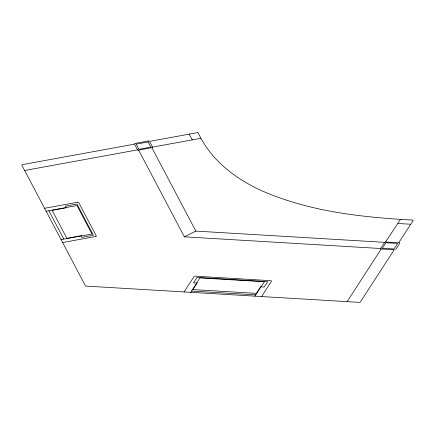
<?xml version="1.0" encoding="UTF-8"?>
<svg xmlns="http://www.w3.org/2000/svg" width="435" height="435" viewBox="0 0 435 435"><rect width="100%" height="100%" fill="white"/><g stroke="black" fill="none" stroke-linecap="round" stroke-linejoin="round"><path stroke-width="0.65" d="M190.753 292.32L196.761 283.049L193.499 282.853L197.017 277.416L267.677 281.624L264.159 287.062L260.897 286.866L254.877 296.148M184.048 291.934L194.097 276.432M196.799 282.728L199.921 277.911L264.382 281.749L261.261 286.567M197.289 282.755L192.857 289.59L256.34 293.375L260.772 286.54M261.571 296.55L271.614 281.048M380.571 248.619L384.703 242.246M347.108 301.64L381.234 248.983L394.202 249.755L360.272 302.108M385.263 241.952A0.75 0.337 -5.7 0 1 385.573 241.942L397.933 223.28M397.965 223.166L400.233 219.664M413.201 220.436L398.737 242.757L385.818 241.99M395.703 249.521L399.836 243.143M255.709 294.87L191.574 291.048M138.635 150.086L184.348 236.819L195.837 231.094L384.616 242.338M134.893 143.441L148.563 140.945M197.381 132.653L149.531 141.397L152.598 147.226M24.648 170.493L137.552 149.868M152.549 147.128L192.77 139.776A0.701 0.315 -5.7 0 1 192.607 139.814M192.895 139.76L200.404 138.384M138.417 150.129L152.087 147.628A0.75 0.337 -5.7 0 0 152.321 147.606M44.566 208.289L77.794 202.215M46.126 211.241L66.028 207.609L65.266 206.168L76.924 204.037L93.384 235.264L81.726 237.39L80.964 235.949L61.063 239.582M66.653 207.413L76.984 205.527L91.997 234.014L81.666 235.9M66.767 207.631L52.113 210.306L66.898 238.358L81.552 235.683M62.618 242.545L95.847 236.471M398.416 223.514L410.085 224.21A0.75 0.337 -5.7 0 0 410.379 224.232M184.348 236.819L380.62 248.51M271.168 280.7L194.945 276.16A0.75 0.337 -5.7 0 0 194.652 276.143M381.234 248.983L381.022 248.967A0.75 0.337 -5.7 0 1 380.832 248.983M198.197 132.822C211.888 162.559 240.25 182.406 269.912 194.179C315.25 212.209 364.41 217.446 412.755 220.088A0.75 0.337 -5.7 0 1 412.94 220.077M189.366 134.437L192.085 139.591M151.869 147.672L195.837 231.094M137.601 149.961L134.535 144.137L22.288 164.642A0.75 0.337 -5.7 0 0 22.06 164.664M78.605 202.384L96.358 236.064M48.872 210.741L63.809 239.081M21.777 165.044L85.559 286.067L359.424 302.374A0.75 0.337 -5.7 0 0 359.712 302.396M400.809 219.376A0.74 0.332 -5.7 0 1 401.075 219.365M200.617 138.363A0.745 0.332 -5.7 0 1 200.415 138.417M96.081 236.45A0.75 0.337 -5.7 0 1 95.863 236.504M77.778 202.188A0.75 0.337 -5.7 0 1 78.082 202.161M189.644 134.051A0.75 0.337 -5.7 0 1 189.861 133.996M138.433 150.157A0.75 0.337 -5.7 0 1 138.129 150.184M134.66 143.468A0.75 0.337 -5.7 0 1 134.877 143.414M148.547 140.913A0.75 0.337 -5.7 0 1 148.852 140.886M197.365 132.626A0.75 0.337 -5.7 0 1 197.669 132.599M399.406 242.763A0.75 0.337 -5.7 0 1 399.575 242.784M385.954 242.746L382.349 248.298L394.023 248.994L397.623 243.442L385.954 242.746M148.134 141.968L136.226 144.143L138.944 149.297L150.853 147.122L148.134 141.968"/></g></svg>
